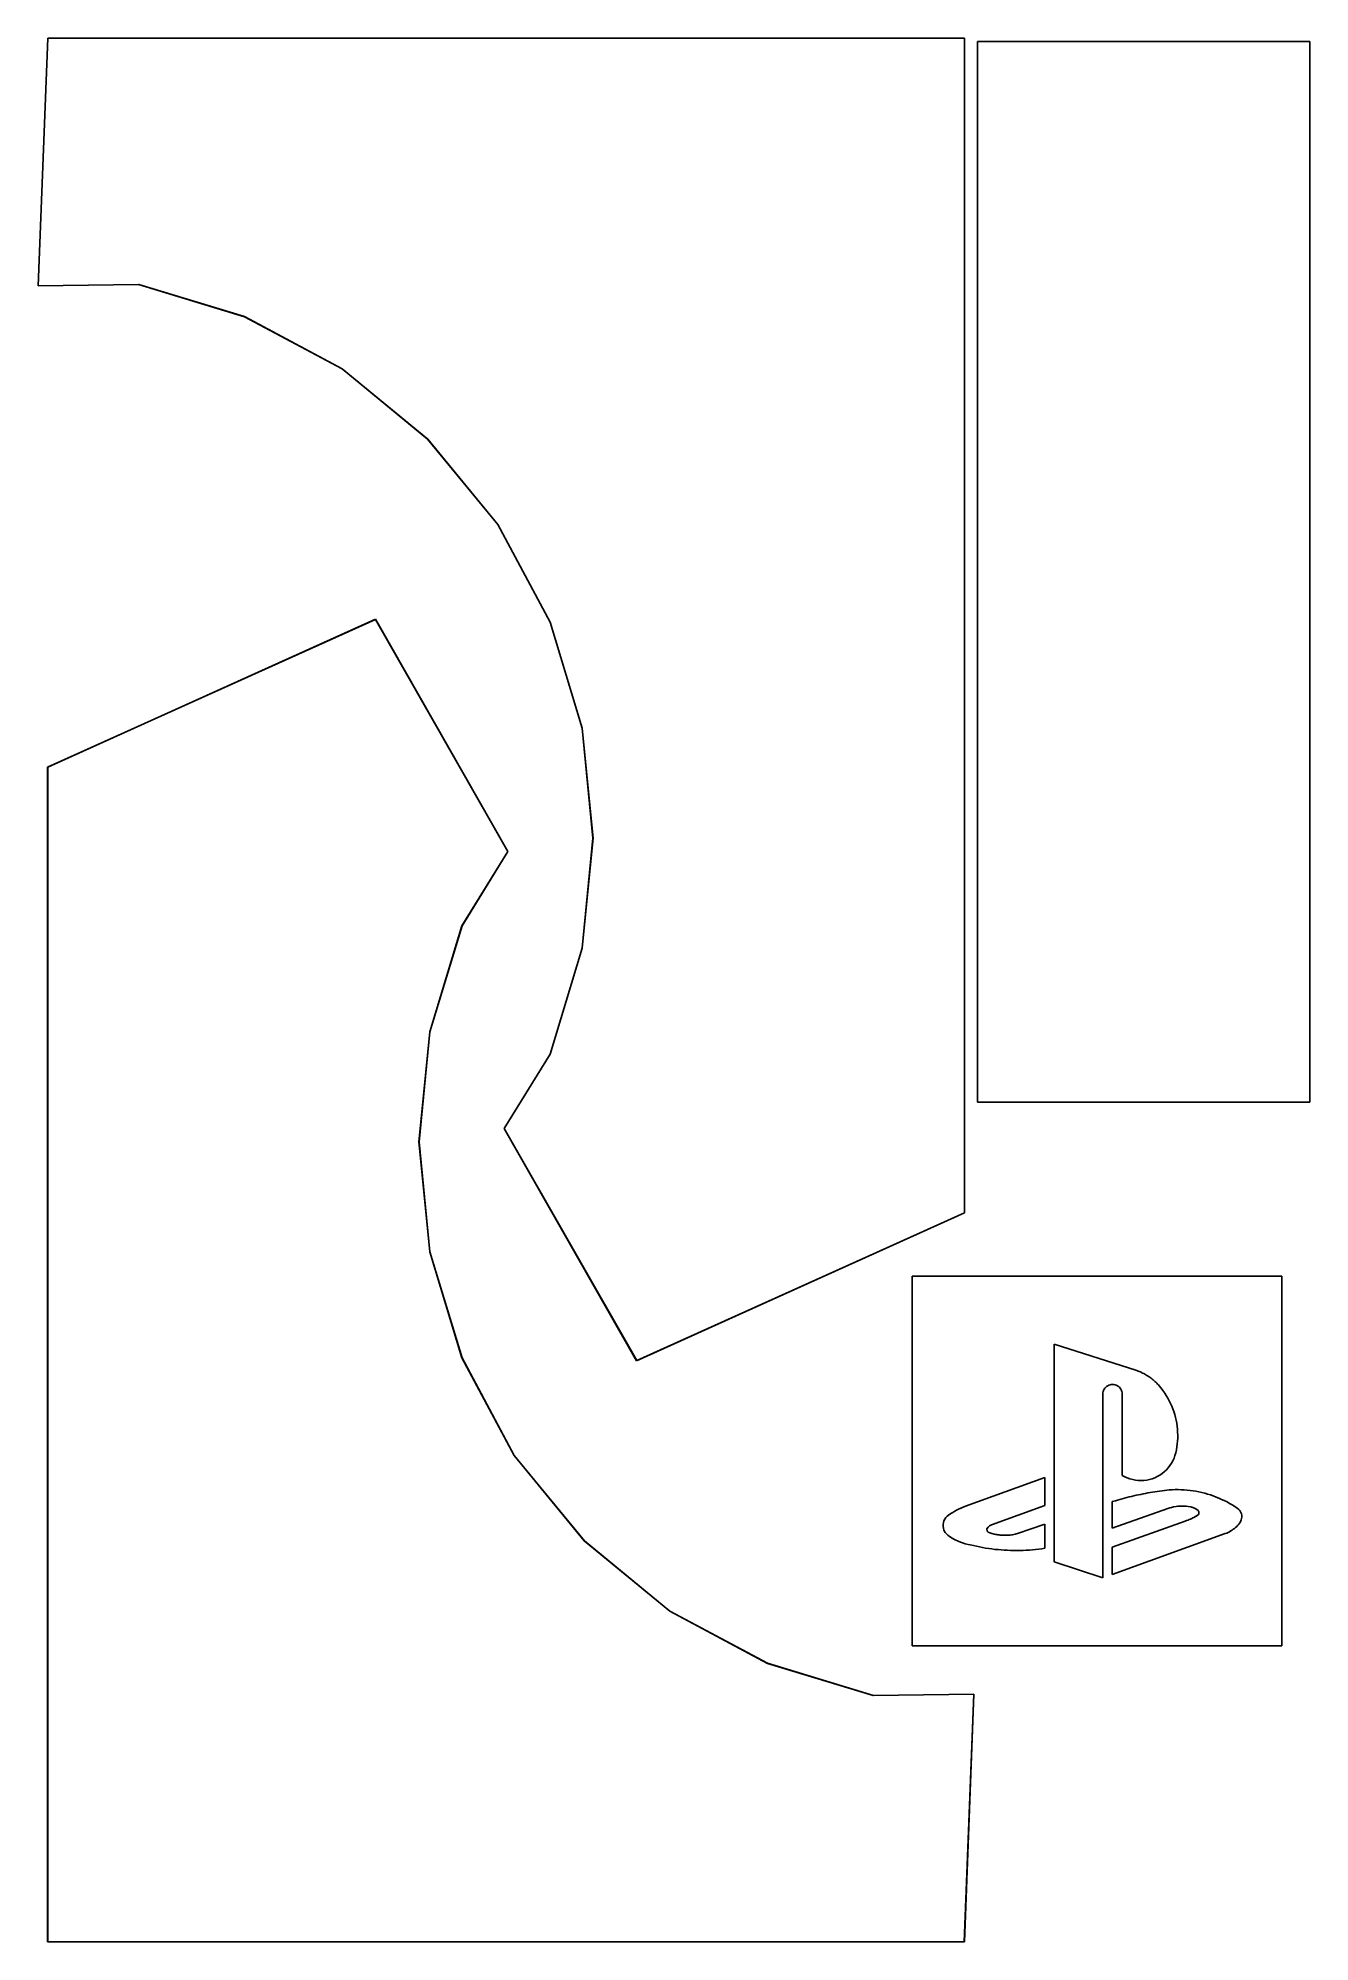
# Model space of a CAD drawing. Extents: x -1.21 to -0.621, y -0.131 to 0.75.
import ezdxf

# ---------------------------------------------------------------- set-up
doc = ezdxf.new("R2010")
doc.units = 0

msp = doc.modelspace()

# ---------------------------------------------------------------- linework, layer by layer
for p, q in [((-1.20508, 0.7502, 0.25263), (-1.20952, 0.63549, 0.25393)), ((-1.20501, 0.75023, 0.26163), (-1.20945, 0.63553, 0.26293)), ((-1.20508, 0.7502, 0.25263), (-1.20501, 0.75023, 0.26163)), ((-0.78077, 0.7502, 0.25263), (-1.20508, 0.7502, 0.25263)), ((-0.7807, 0.75023, 0.26163), (-1.20501, 0.75023, 0.26163)), ((-0.78077, 0.7502, 0.25263), (-0.7807, 0.75023, 0.26163)), ((-0.78077, 0.7502, 0.25263), (-0.78077, 0.2064, 0.25263)), ((-0.7807, 0.75023, 0.26163), (-0.7807, 0.20644, 0.26163)), ((-0.77473, 0.25763, 0.56999), (-0.77473, 0.74862, 0.56999)), ((-0.77473, 0.74862, 0.56999), (-0.62083, 0.74862, 0.56999)), ((-0.77473, 0.25763, 0.56099), (-0.77473, 0.74862, 0.56099)), ((-0.77473, 0.74862, 0.56099), (-0.62083, 0.74862, 0.56099)), ((-0.77473, 0.74862, 0.56999), (-0.77473, 0.74862, 0.56099)), ((-0.62083, 0.25763, 0.56999), (-0.62083, 0.74862, 0.56999)), ((-0.62083, 0.25763, 0.56099), (-0.62083, 0.74862, 0.56099)), ((-0.62083, 0.74862, 0.56999), (-0.62083, 0.74862, 0.56099)), ((-1.20952, 0.63549, 0.25393), (-1.163, 0.63611, 0.25523)), ((-1.20952, 0.63549, 0.25393), (-1.20945, 0.63553, 0.26293)), ((-1.20945, 0.63553, 0.26293), (-1.16293, 0.63614, 0.26423)), ((-1.163, 0.63611, 0.25523), (-1.16293, 0.63614, 0.26423)), ((-1.11398, 0.62124, 0.25523), (-1.163, 0.63611, 0.25523)), ((-1.11391, 0.62127, 0.26423), (-1.16293, 0.63614, 0.26423)), ((-1.11398, 0.62124, 0.25523), (-1.11391, 0.62127, 0.26423)), ((-1.06881, 0.59709, 0.25523), (-1.11398, 0.62124, 0.25523)), ((-1.06874, 0.59713, 0.26423), (-1.11391, 0.62127, 0.26423)), ((-1.06881, 0.59709, 0.25523), (-1.06874, 0.59713, 0.26423)), ((-1.02921, 0.5646, 0.25523), (-1.06881, 0.59709, 0.25523)), ((-1.02914, 0.56463, 0.26423), (-1.06874, 0.59713, 0.26423)), ((-1.02921, 0.5646, 0.25523), (-1.02914, 0.56463, 0.26423)), ((-0.99672, 0.525, 0.25523), (-1.02921, 0.5646, 0.25523)), ((-0.99665, 0.52504, 0.26423), (-1.02914, 0.56463, 0.26423)), ((-0.99672, 0.525, 0.25523), (-0.99665, 0.52504, 0.26423)), ((-0.97257, 0.47983, 0.25523), (-0.99672, 0.525, 0.25523)), ((-0.9725, 0.47987, 0.26423), (-0.99665, 0.52504, 0.26423)), ((-1.20515, 0.4127, 0.26163), (-1.05341, 0.48113, 0.26163)), ((-1.20508, 0.41274, 0.25263), (-1.05334, 0.48117, 0.25263)), ((-1.05334, 0.48117, 0.25263), (-1.05341, 0.48113, 0.26163)), ((-1.05341, 0.48113, 0.26163), (-0.99213, 0.37361, 0.26293)), ((-1.05334, 0.48117, 0.25263), (-0.99206, 0.37364, 0.25393)), ((-0.97257, 0.47983, 0.25523), (-0.9725, 0.47987, 0.26423)), ((-0.9577, 0.43081, 0.25523), (-0.97257, 0.47983, 0.25523)), ((-0.95763, 0.43085, 0.26423), (-0.9725, 0.47987, 0.26423)), ((-0.9577, 0.43081, 0.25523), (-0.95763, 0.43085, 0.26423)), ((-0.95268, 0.37984, 0.25523), (-0.9577, 0.43081, 0.25523)), ((-0.95261, 0.37987, 0.26423), (-0.95763, 0.43085, 0.26423)), ((-1.20508, 0.41274, 0.25263), (-1.20515, 0.4127, 0.26163)), ((-1.20515, -0.1311, 0.26163), (-1.20515, 0.4127, 0.26163)), ((-1.20508, -0.13106, 0.25263), (-1.20508, 0.41274, 0.25263)), ((-0.9577, 0.32886, 0.25523), (-0.95268, 0.37984, 0.25523)), ((-0.95763, 0.3289, 0.26423), (-0.95261, 0.37987, 0.26423)), ((-0.95268, 0.37984, 0.25523), (-0.95261, 0.37987, 0.26423)), ((-0.99213, 0.37361, 0.26293), (-1.01335, 0.33925, 0.26423)), ((-0.99206, 0.37364, 0.25393), (-1.01328, 0.33929, 0.25523)), ((-0.99206, 0.37364, 0.25393), (-0.99213, 0.37361, 0.26293)), ((-1.01335, 0.33925, 0.26423), (-1.02822, 0.29024, 0.26423)), ((-1.01328, 0.33929, 0.25523), (-1.02815, 0.29027, 0.25523)), ((-1.01328, 0.33929, 0.25523), (-1.01335, 0.33925, 0.26423)), ((-0.97257, 0.27985, 0.25523), (-0.9577, 0.32886, 0.25523)), ((-0.9725, 0.27988, 0.26423), (-0.95763, 0.3289, 0.26423)), ((-0.9577, 0.32886, 0.25523), (-0.95763, 0.3289, 0.26423)), ((-1.02822, 0.29024, 0.26423), (-1.03324, 0.23926, 0.26423)), ((-1.02815, 0.29027, 0.25523), (-1.03317, 0.2393, 0.25523)), ((-1.02815, 0.29027, 0.25523), (-1.02822, 0.29024, 0.26423)), ((-0.99379, 0.2455, 0.25393), (-0.97257, 0.27985, 0.25523)), ((-0.99372, 0.24553, 0.26293), (-0.9725, 0.27988, 0.26423)), ((-0.97257, 0.27985, 0.25523), (-0.9725, 0.27988, 0.26423)), ((-0.77473, 0.25763, 0.56999), (-0.62083, 0.25763, 0.56999)), ((-0.77473, 0.25763, 0.56099), (-0.62083, 0.25763, 0.56099)), ((-0.77473, 0.25763, 0.56999), (-0.77473, 0.25763, 0.56099)), ((-0.62083, 0.25763, 0.56999), (-0.62083, 0.25763, 0.56099)), ((-1.03317, 0.2393, 0.25523), (-1.03324, 0.23926, 0.26423)), ((-1.03324, 0.23926, 0.26423), (-1.02822, 0.18829, 0.26423)), ((-1.03317, 0.2393, 0.25523), (-1.02815, 0.18832, 0.25523)), ((-0.99379, 0.2455, 0.25393), (-0.99372, 0.24553, 0.26293)), ((-0.93252, 0.13797, 0.25263), (-0.99379, 0.2455, 0.25393)), ((-0.93245, 0.138, 0.26163), (-0.99372, 0.24553, 0.26293)), ((-0.78077, 0.2064, 0.25263), (-0.93252, 0.13797, 0.25263)), ((-0.7807, 0.20644, 0.26163), (-0.93245, 0.138, 0.26163)), ((-0.78077, 0.2064, 0.25263), (-0.7807, 0.20644, 0.26163)), ((-1.02815, 0.18832, 0.25523), (-1.02822, 0.18829, 0.26423)), ((-1.02822, 0.18829, 0.26423), (-1.01335, 0.13927, 0.26423)), ((-1.02815, 0.18832, 0.25523), (-1.01328, 0.13931, 0.25523)), ((-0.805, 0.00597, 0.25609), (-0.805, 0.17708, 0.25609)), ((-0.805, 0.17708, 0.25609), (-0.63389, 0.17708, 0.25609)), ((-0.63389, 0.00597, 0.25609), (-0.63389, 0.17708, 0.25609)), ((-0.70147, 0.13358, 0.25609), (-0.73921, 0.14564, 0.25609)), ((-0.73921, 0.14564, 0.25609), (-0.73921, 0.1005, 0.25609)), ((-1.01328, 0.13931, 0.25523), (-1.01335, 0.13927, 0.26423)), ((-1.01335, 0.13927, 0.26423), (-0.98921, 0.0941, 0.26423)), ((-1.01328, 0.13931, 0.25523), (-0.98914, 0.09413, 0.25523)), ((-0.93252, 0.13797, 0.25263), (-0.93245, 0.138, 0.26163)), ((-0.70147, 0.13358, 0.25609), (-0.70093, 0.13339, 0.25609)), ((-0.70093, 0.13339, 0.25609), (-0.70039, 0.13319, 0.25609)), ((-0.70039, 0.13319, 0.25609), (-0.69985, 0.13297, 0.25609)), ((-0.69932, 0.13275, 0.25609), (-0.69985, 0.13297, 0.25609)), ((-0.69932, 0.13275, 0.25609), (-0.6988, 0.13251, 0.25609)), ((-0.69828, 0.13226, 0.25609), (-0.6988, 0.13251, 0.25609)), ((-0.69828, 0.13226, 0.25609), (-0.69776, 0.13199, 0.25609)), ((-0.71651, 0.12364, 0.25609), (-0.71663, 0.12306, 0.25609)), ((-0.71632, 0.12419, 0.25609), (-0.71651, 0.12364, 0.25609)), ((-0.71606, 0.12472, 0.25609), (-0.71632, 0.12419, 0.25609)), ((-0.71574, 0.12521, 0.25609), (-0.71606, 0.12472, 0.25609)), ((-0.71535, 0.12565, 0.25609), (-0.71574, 0.12521, 0.25609)), ((-0.71491, 0.12604, 0.25609), (-0.71535, 0.12565, 0.25609)), ((-0.71442, 0.12636, 0.25609), (-0.71491, 0.12604, 0.25609)), ((-0.71389, 0.12662, 0.25609), (-0.71442, 0.12636, 0.25609)), ((-0.71334, 0.12681, 0.25609), (-0.71389, 0.12662, 0.25609)), ((-0.71276, 0.12693, 0.25609), (-0.71334, 0.12681, 0.25609)), ((-0.71276, 0.12693, 0.25609), (-0.71217, 0.12696, 0.25609)), ((-0.71159, 0.12693, 0.25609), (-0.71217, 0.12696, 0.25609)), ((-0.71159, 0.12693, 0.25609), (-0.71101, 0.12681, 0.25609)), ((-0.71101, 0.12681, 0.25609), (-0.71046, 0.12662, 0.25609)), ((-0.71046, 0.12662, 0.25609), (-0.70993, 0.12636, 0.25609)), ((-0.70993, 0.12636, 0.25609), (-0.70944, 0.12604, 0.25609)), ((-0.709, 0.12565, 0.25609), (-0.70944, 0.12604, 0.25609)), ((-0.709, 0.12565, 0.25609), (-0.70861, 0.12521, 0.25609)), ((-0.70861, 0.12521, 0.25609), (-0.70829, 0.12472, 0.25609)), ((-0.70829, 0.12472, 0.25609), (-0.70803, 0.12419, 0.25609)), ((-0.70803, 0.12419, 0.25609), (-0.70784, 0.12364, 0.25609)), ((-0.70784, 0.12364, 0.25609), (-0.70772, 0.12306, 0.25609)), ((-0.69776, 0.13199, 0.25609), (-0.69725, 0.13172, 0.25609)), ((-0.69725, 0.13172, 0.25609), (-0.69675, 0.13143, 0.25609)), ((-0.69626, 0.13113, 0.25609), (-0.69675, 0.13143, 0.25609)), ((-0.69577, 0.13083, 0.25609), (-0.69626, 0.13113, 0.25609)), ((-0.69529, 0.1305, 0.25609), (-0.69577, 0.13083, 0.25609)), ((-0.69529, 0.1305, 0.25609), (-0.69482, 0.13017, 0.25609)), ((-0.69436, 0.12983, 0.25609), (-0.69482, 0.13017, 0.25609)), ((-0.69436, 0.12983, 0.25609), (-0.6939, 0.12948, 0.25609)), ((-0.6939, 0.12948, 0.25609), (-0.69345, 0.12911, 0.25609)), ((-0.69301, 0.12874, 0.25609), (-0.69345, 0.12911, 0.25609)), ((-0.69301, 0.12874, 0.25609), (-0.69258, 0.12835, 0.25609)), ((-0.69258, 0.12835, 0.25609), (-0.69216, 0.12796, 0.25609)), ((-0.69216, 0.12796, 0.25609), (-0.69175, 0.12755, 0.25609)), ((-0.69175, 0.12755, 0.25609), (-0.69135, 0.12714, 0.25609)), ((-0.69135, 0.12714, 0.25609), (-0.69096, 0.12672, 0.25609)), ((-0.69057, 0.12629, 0.25609), (-0.69096, 0.12672, 0.25609)), ((-0.69057, 0.12629, 0.25609), (-0.68969, 0.12523, 0.25609)), ((-0.68969, 0.12523, 0.25609), (-0.68885, 0.12413, 0.25609)), ((-0.68885, 0.12413, 0.25609), (-0.68806, 0.12301, 0.25609)), ((-0.71663, 0.12306, 0.25609), (-0.71666, 0.12247, 0.25609)), ((-0.71666, 0.12247, 0.25609), (-0.71666, 0.03751, 0.25609)), ((-0.70768, 0.12247, 0.25609), (-0.70772, 0.12306, 0.25609)), ((-0.70768, 0.12247, 0.25609), (-0.70768, 0.08483, 0.25609)), ((-0.68806, 0.12301, 0.25609), (-0.68731, 0.12185, 0.25609)), ((-0.68731, 0.12185, 0.25609), (-0.6866, 0.12066, 0.25609)), ((-0.6866, 0.12066, 0.25609), (-0.68595, 0.11945, 0.25609)), ((-0.68595, 0.11945, 0.25609), (-0.68534, 0.11822, 0.25609)), ((-0.68534, 0.11822, 0.25609), (-0.68478, 0.11696, 0.25609)), ((-0.68478, 0.11696, 0.25609), (-0.68427, 0.11568, 0.25609)), ((-0.68381, 0.11438, 0.25609), (-0.68427, 0.11568, 0.25609)), ((-0.68381, 0.11438, 0.25609), (-0.6834, 0.11306, 0.25609)), ((-0.6834, 0.11306, 0.25609), (-0.68304, 0.11173, 0.25609)), ((-0.68304, 0.11173, 0.25609), (-0.68274, 0.11038, 0.25609)), ((-0.68274, 0.11038, 0.25609), (-0.68249, 0.10903, 0.25609)), ((-0.68229, 0.10766, 0.25609), (-0.68249, 0.10903, 0.25609)), ((-0.68229, 0.10766, 0.25609), (-0.68215, 0.10629, 0.25609)), ((-0.68215, 0.10629, 0.25609), (-0.68206, 0.10492, 0.25609)), ((-0.73921, 0.1005, 0.25609), (-0.73921, 0.04487, 0.25609)), ((-0.68266, 0.09669, 0.25609), (-0.68242, 0.09804, 0.25609)), ((-0.68224, 0.09941, 0.25609), (-0.68242, 0.09804, 0.25609)), ((-0.68212, 0.10078, 0.25609), (-0.68224, 0.09941, 0.25609)), ((-0.68204, 0.10216, 0.25609), (-0.68212, 0.10078, 0.25609)), ((-0.68202, 0.10354, 0.25609), (-0.68206, 0.10492, 0.25609)), ((-0.68202, 0.10354, 0.25609), (-0.68204, 0.10216, 0.25609)), ((-0.98914, 0.09413, 0.25523), (-0.98921, 0.0941, 0.26423)), ((-0.98921, 0.0941, 0.26423), (-0.95671, 0.0545, 0.26423)), ((-0.98914, 0.09413, 0.25523), (-0.95664, 0.05454, 0.25523)), ((-0.68642, 0.08841, 0.25609), (-0.68729, 0.08745, 0.25609)), ((-0.68562, 0.08944, 0.25609), (-0.68642, 0.08841, 0.25609)), ((-0.6849, 0.09053, 0.25609), (-0.68562, 0.08944, 0.25609)), ((-0.6849, 0.09053, 0.25609), (-0.68427, 0.09167, 0.25609)), ((-0.68427, 0.09167, 0.25609), (-0.68373, 0.09286, 0.25609)), ((-0.68329, 0.09408, 0.25609), (-0.68373, 0.09286, 0.25609)), ((-0.68295, 0.09534, 0.25609), (-0.68329, 0.09408, 0.25609)), ((-0.68295, 0.09534, 0.25609), (-0.68266, 0.09669, 0.25609)), ((-0.74346, 0.08392, 0.25609), (-0.78029, 0.07059, 0.25609)), ((-0.74346, 0.08392, 0.25609), (-0.74346, 0.071, 0.25609)), ((-0.70768, 0.08483, 0.25609), (-0.70654, 0.0842, 0.25609)), ((-0.70535, 0.08367, 0.25609), (-0.70654, 0.0842, 0.25609)), ((-0.70535, 0.08367, 0.25609), (-0.70412, 0.08324, 0.25609)), ((-0.70412, 0.08324, 0.25609), (-0.70287, 0.0829, 0.25609)), ((-0.70287, 0.0829, 0.25609), (-0.70158, 0.08266, 0.25609)), ((-0.70158, 0.08266, 0.25609), (-0.70029, 0.08252, 0.25609)), ((-0.70029, 0.08252, 0.25609), (-0.69899, 0.08248, 0.25609)), ((-0.69768, 0.08254, 0.25609), (-0.69899, 0.08248, 0.25609)), ((-0.69639, 0.08271, 0.25609), (-0.69768, 0.08254, 0.25609)), ((-0.69512, 0.08298, 0.25609), (-0.69639, 0.08271, 0.25609)), ((-0.69387, 0.08334, 0.25609), (-0.69512, 0.08298, 0.25609)), ((-0.69265, 0.0838, 0.25609), (-0.69387, 0.08334, 0.25609)), ((-0.69265, 0.0838, 0.25609), (-0.69147, 0.08436, 0.25609)), ((-0.69034, 0.08501, 0.25609), (-0.69147, 0.08436, 0.25609)), ((-0.68926, 0.08574, 0.25609), (-0.69034, 0.08501, 0.25609)), ((-0.68926, 0.08574, 0.25609), (-0.68824, 0.08656, 0.25609)), ((-0.68729, 0.08745, 0.25609), (-0.68824, 0.08656, 0.25609)), ((-0.78029, 0.07059, 0.25609), (-0.78136, 0.07018, 0.25609)), ((-0.74346, 0.071, 0.25609), (-0.7682, 0.06206, 0.25609)), ((-0.71089, 0.07316, 0.25609), (-0.71243, 0.07272, 0.25609)), ((-0.71243, 0.07272, 0.25609), (-0.71243, 0.06045, 0.25609)), ((-0.70983, 0.07347, 0.25609), (-0.71089, 0.07316, 0.25609)), ((-0.70877, 0.07377, 0.25609), (-0.70983, 0.07347, 0.25609)), ((-0.70877, 0.07377, 0.25609), (-0.7077, 0.07406, 0.25609)), ((-0.70663, 0.07434, 0.25609), (-0.7077, 0.07406, 0.25609)), ((-0.70663, 0.07434, 0.25609), (-0.70556, 0.07462, 0.25609)), ((-0.70449, 0.07489, 0.25609), (-0.70556, 0.07462, 0.25609)), ((-0.70449, 0.07489, 0.25609), (-0.70342, 0.07515, 0.25609)), ((-0.70342, 0.07515, 0.25609), (-0.70234, 0.0754, 0.25609)), ((-0.70126, 0.07564, 0.25609), (-0.70234, 0.0754, 0.25609)), ((-0.70126, 0.07564, 0.25609), (-0.70018, 0.07587, 0.25609)), ((-0.6991, 0.0761, 0.25609), (-0.70018, 0.07587, 0.25609)), ((-0.69801, 0.07631, 0.25609), (-0.6991, 0.0761, 0.25609)), ((-0.69801, 0.07631, 0.25609), (-0.69693, 0.07652, 0.25609)), ((-0.69584, 0.07672, 0.25609), (-0.69693, 0.07652, 0.25609)), ((-0.69584, 0.07672, 0.25609), (-0.69475, 0.07692, 0.25609)), ((-0.69366, 0.0771, 0.25609), (-0.69475, 0.07692, 0.25609)), ((-0.69257, 0.07728, 0.25609), (-0.69366, 0.0771, 0.25609)), ((-0.69257, 0.07728, 0.25609), (-0.69148, 0.07744, 0.25609)), ((-0.69148, 0.07744, 0.25609), (-0.69039, 0.0776, 0.25609)), ((-0.68929, 0.07775, 0.25609), (-0.69039, 0.0776, 0.25609)), ((-0.68819, 0.07789, 0.25609), (-0.68929, 0.07775, 0.25609)), ((-0.6871, 0.07802, 0.25609), (-0.68819, 0.07789, 0.25609)), ((-0.686, 0.07815, 0.25609), (-0.6871, 0.07802, 0.25609)), ((-0.686, 0.07815, 0.25609), (-0.68462, 0.07823, 0.25609)), ((-0.68462, 0.07823, 0.25609), (-0.68323, 0.07827, 0.25609)), ((-0.68323, 0.07827, 0.25609), (-0.68184, 0.07828, 0.25609)), ((-0.68277, 0.07048, 0.25609), (-0.68192, 0.07058, 0.25609)), ((-0.68192, 0.07058, 0.25609), (-0.68106, 0.07065, 0.25609)), ((-0.68184, 0.07828, 0.25609), (-0.68046, 0.07825, 0.25609)), ((-0.68106, 0.07065, 0.25609), (-0.67976, 0.07069, 0.25609)), ((-0.68046, 0.07825, 0.25609), (-0.67907, 0.07817, 0.25609)), ((-0.67976, 0.07069, 0.25609), (-0.6789, 0.07067, 0.25609)), ((-0.67907, 0.07817, 0.25609), (-0.67769, 0.07806, 0.25609)), ((-0.67804, 0.07061, 0.25609), (-0.6789, 0.07067, 0.25609)), ((-0.67718, 0.07052, 0.25609), (-0.67804, 0.07061, 0.25609)), ((-0.67631, 0.07791, 0.25609), (-0.67769, 0.07806, 0.25609)), ((-0.676, 0.07032, 0.25609), (-0.67718, 0.07052, 0.25609)), ((-0.67494, 0.07772, 0.25609), (-0.67631, 0.07791, 0.25609)), ((-0.67357, 0.0775, 0.25609), (-0.67494, 0.07772, 0.25609)), ((-0.67357, 0.0775, 0.25609), (-0.67221, 0.07723, 0.25609)), ((-0.67221, 0.07723, 0.25609), (-0.67086, 0.07693, 0.25609)), ((-0.66952, 0.07659, 0.25609), (-0.67086, 0.07693, 0.25609)), ((-0.66952, 0.07659, 0.25609), (-0.66818, 0.07621, 0.25609)), ((-0.66686, 0.0758, 0.25609), (-0.66818, 0.07621, 0.25609)), ((-0.66555, 0.07535, 0.25609), (-0.66686, 0.0758, 0.25609)), ((-0.66425, 0.07486, 0.25609), (-0.66555, 0.07535, 0.25609)), ((-0.66297, 0.07434, 0.25609), (-0.66425, 0.07486, 0.25609)), ((-0.66297, 0.07434, 0.25609), (-0.6617, 0.07378, 0.25609)), ((-0.66045, 0.07319, 0.25609), (-0.6617, 0.07378, 0.25609)), ((-0.66045, 0.07319, 0.25609), (-0.65921, 0.07256, 0.25609)), ((-0.65799, 0.07189, 0.25609), (-0.65921, 0.07256, 0.25609)), ((-0.65679, 0.0712, 0.25609), (-0.65799, 0.07189, 0.25609)), ((-0.65562, 0.07047, 0.25609), (-0.65679, 0.0712, 0.25609)), ((-0.79062, 0.06215, 0.25609), (-0.79049, 0.06302, 0.25609)), ((-0.79062, 0.06215, 0.25609), (-0.79062, 0.06128, 0.25609)), ((-0.79022, 0.06385, 0.25609), (-0.79049, 0.06302, 0.25609)), ((-0.78983, 0.06463, 0.25609), (-0.79022, 0.06385, 0.25609)), ((-0.78932, 0.06535, 0.25609), (-0.78983, 0.06463, 0.25609)), ((-0.78871, 0.06597, 0.25609), (-0.78932, 0.06535, 0.25609)), ((-0.78806, 0.06647, 0.25609), (-0.78871, 0.06597, 0.25609)), ((-0.78743, 0.06692, 0.25609), (-0.78806, 0.06647, 0.25609)), ((-0.78679, 0.06734, 0.25609), (-0.78743, 0.06692, 0.25609)), ((-0.78615, 0.06776, 0.25609), (-0.78679, 0.06734, 0.25609)), ((-0.78516, 0.06834, 0.25609), (-0.78615, 0.06776, 0.25609)), ((-0.78516, 0.06834, 0.25609), (-0.78449, 0.06872, 0.25609)), ((-0.78346, 0.06924, 0.25609), (-0.78449, 0.06872, 0.25609)), ((-0.78242, 0.06973, 0.25609), (-0.78346, 0.06924, 0.25609)), ((-0.78136, 0.07018, 0.25609), (-0.78242, 0.06973, 0.25609)), ((-0.7682, 0.06206, 0.25609), (-0.76912, 0.06151, 0.25609)), ((-0.75625, 0.05791, 0.25609), (-0.74346, 0.06236, 0.25609)), ((-0.74346, 0.05113, 0.25609), (-0.74346, 0.06236, 0.25609)), ((-0.71243, 0.06045, 0.25609), (-0.68653, 0.06955, 0.25609)), ((-0.71243, 0.05164, 0.25609), (-0.67864, 0.06366, 0.25609)), ((-0.68653, 0.06955, 0.25609), (-0.68571, 0.06982, 0.25609)), ((-0.68571, 0.06982, 0.25609), (-0.68488, 0.07005, 0.25609)), ((-0.68488, 0.07005, 0.25609), (-0.68404, 0.07025, 0.25609)), ((-0.68404, 0.07025, 0.25609), (-0.68277, 0.07048, 0.25609)), ((-0.67788, 0.06392, 0.25609), (-0.67864, 0.06366, 0.25609)), ((-0.67714, 0.06419, 0.25609), (-0.67788, 0.06392, 0.25609)), ((-0.67665, 0.06439, 0.25609), (-0.67714, 0.06419, 0.25609)), ((-0.67616, 0.0646, 0.25609), (-0.67665, 0.06439, 0.25609)), ((-0.67544, 0.06493, 0.25609), (-0.67616, 0.0646, 0.25609)), ((-0.67504, 0.07004, 0.25609), (-0.676, 0.07032, 0.25609)), ((-0.67496, 0.06516, 0.25609), (-0.67544, 0.06493, 0.25609)), ((-0.67398, 0.06956, 0.25609), (-0.67504, 0.07004, 0.25609)), ((-0.67449, 0.0654, 0.25609), (-0.67496, 0.06516, 0.25609)), ((-0.67379, 0.06578, 0.25609), (-0.67449, 0.0654, 0.25609)), ((-0.67313, 0.06903, 0.25609), (-0.67398, 0.06956, 0.25609)), ((-0.67299, 0.06626, 0.25609), (-0.67379, 0.06578, 0.25609)), ((-0.67313, 0.06903, 0.25609), (-0.67255, 0.06856, 0.25609)), ((-0.67299, 0.06626, 0.25609), (-0.67244, 0.06674, 0.25609)), ((-0.67255, 0.06856, 0.25609), (-0.67225, 0.06803, 0.25609)), ((-0.67221, 0.0673, 0.25609), (-0.67244, 0.06674, 0.25609)), ((-0.67221, 0.0673, 0.25609), (-0.67225, 0.06803, 0.25609)), ((-0.65562, 0.07047, 0.25609), (-0.65446, 0.0697, 0.25609)), ((-0.65423, 0.06178, 0.25609), (-0.65471, 0.06128, 0.25609)), ((-0.65372, 0.06908, 0.25609), (-0.65446, 0.0697, 0.25609)), ((-0.65423, 0.06178, 0.25609), (-0.65377, 0.06231, 0.25609)), ((-0.65333, 0.06286, 0.25609), (-0.65377, 0.06231, 0.25609)), ((-0.65372, 0.06908, 0.25609), (-0.6533, 0.06859, 0.25609)), ((-0.65333, 0.06286, 0.25609), (-0.65298, 0.0634, 0.25609)), ((-0.6533, 0.06859, 0.25609), (-0.6528, 0.06776, 0.25609)), ((-0.65259, 0.06428, 0.25609), (-0.65298, 0.0634, 0.25609)), ((-0.6528, 0.06776, 0.25609), (-0.65257, 0.06715, 0.25609)), ((-0.65259, 0.06428, 0.25609), (-0.65243, 0.06491, 0.25609)), ((-0.65242, 0.06652, 0.25609), (-0.65257, 0.06715, 0.25609)), ((-0.65236, 0.06556, 0.25609), (-0.65243, 0.06491, 0.25609)), ((-0.65242, 0.06652, 0.25609), (-0.65236, 0.06556, 0.25609)), ((-0.95664, 0.05454, 0.25523), (-0.95671, 0.0545, 0.26423)), ((-0.95671, 0.0545, 0.26423), (-0.91712, 0.02201, 0.26423)), ((-0.95664, 0.05454, 0.25523), (-0.91705, 0.02205, 0.25523)), ((-0.79062, 0.06128, 0.25609), (-0.79049, 0.06041, 0.25609)), ((-0.79022, 0.05958, 0.25609), (-0.79049, 0.06041, 0.25609)), ((-0.78959, 0.05843, 0.25609), (-0.79022, 0.05958, 0.25609)), ((-0.78959, 0.05843, 0.25609), (-0.78903, 0.05776, 0.25609)), ((-0.78903, 0.05776, 0.25609), (-0.78837, 0.05718, 0.25609)), ((-0.78837, 0.05718, 0.25609), (-0.7876, 0.05663, 0.25609)), ((-0.7864, 0.05586, 0.25609), (-0.7876, 0.05663, 0.25609)), ((-0.7864, 0.05586, 0.25609), (-0.78558, 0.05538, 0.25609)), ((-0.78558, 0.05538, 0.25609), (-0.78475, 0.05494, 0.25609)), ((-0.78475, 0.05494, 0.25609), (-0.78389, 0.05453, 0.25609)), ((-0.78389, 0.05453, 0.25609), (-0.78259, 0.05398, 0.25609)), ((-0.78125, 0.0535, 0.25609), (-0.78259, 0.05398, 0.25609)), ((-0.78034, 0.05323, 0.25609), (-0.78125, 0.0535, 0.25609)), ((-0.77896, 0.05288, 0.25609), (-0.78034, 0.05323, 0.25609)), ((-0.77804, 0.0527, 0.25609), (-0.77896, 0.05288, 0.25609)), ((-0.7698, 0.06095, 0.25609), (-0.77032, 0.06014, 0.25609)), ((-0.77015, 0.05905, 0.25609), (-0.77032, 0.06014, 0.25609)), ((-0.76977, 0.05863, 0.25609), (-0.77015, 0.05905, 0.25609)), ((-0.76912, 0.06151, 0.25609), (-0.7698, 0.06095, 0.25609)), ((-0.76977, 0.05863, 0.25609), (-0.76906, 0.05833, 0.25609)), ((-0.76854, 0.05815, 0.25609), (-0.76906, 0.05833, 0.25609)), ((-0.768, 0.05798, 0.25609), (-0.76854, 0.05815, 0.25609)), ((-0.768, 0.05798, 0.25609), (-0.76747, 0.05783, 0.25609)), ((-0.76692, 0.0577, 0.25609), (-0.76747, 0.05783, 0.25609)), ((-0.76637, 0.05758, 0.25609), (-0.76692, 0.0577, 0.25609)), ((-0.76637, 0.05758, 0.25609), (-0.76582, 0.05747, 0.25609)), ((-0.76526, 0.05738, 0.25609), (-0.76582, 0.05747, 0.25609)), ((-0.76526, 0.05738, 0.25609), (-0.7647, 0.0573, 0.25609)), ((-0.76413, 0.05724, 0.25609), (-0.7647, 0.0573, 0.25609)), ((-0.76356, 0.05719, 0.25609), (-0.76413, 0.05724, 0.25609)), ((-0.76299, 0.05716, 0.25609), (-0.76356, 0.05719, 0.25609)), ((-0.76242, 0.05714, 0.25609), (-0.76299, 0.05716, 0.25609)), ((-0.76242, 0.05714, 0.25609), (-0.76185, 0.05714, 0.25609)), ((-0.76128, 0.05715, 0.25609), (-0.76185, 0.05714, 0.25609)), ((-0.76071, 0.05717, 0.25609), (-0.76128, 0.05715, 0.25609)), ((-0.76071, 0.05717, 0.25609), (-0.76014, 0.05721, 0.25609)), ((-0.75957, 0.05727, 0.25609), (-0.76014, 0.05721, 0.25609)), ((-0.759, 0.05734, 0.25609), (-0.75957, 0.05727, 0.25609)), ((-0.75844, 0.05743, 0.25609), (-0.759, 0.05734, 0.25609)), ((-0.75789, 0.05753, 0.25609), (-0.75844, 0.05743, 0.25609)), ((-0.75733, 0.05764, 0.25609), (-0.75789, 0.05753, 0.25609)), ((-0.75679, 0.05777, 0.25609), (-0.75733, 0.05764, 0.25609)), ((-0.75625, 0.05791, 0.25609), (-0.75679, 0.05777, 0.25609)), ((-0.71243, 0.03899, 0.25609), (-0.66, 0.05794, 0.25609)), ((-0.66, 0.05794, 0.25609), (-0.65935, 0.0582, 0.25609)), ((-0.65871, 0.05848, 0.25609), (-0.65935, 0.0582, 0.25609)), ((-0.65809, 0.05879, 0.25609), (-0.65871, 0.05848, 0.25609)), ((-0.65809, 0.05879, 0.25609), (-0.65748, 0.05914, 0.25609)), ((-0.65688, 0.05951, 0.25609), (-0.65748, 0.05914, 0.25609)), ((-0.65688, 0.05951, 0.25609), (-0.65631, 0.05991, 0.25609)), ((-0.65576, 0.06034, 0.25609), (-0.65631, 0.05991, 0.25609)), ((-0.65576, 0.06034, 0.25609), (-0.65522, 0.0608, 0.25609)), ((-0.65522, 0.0608, 0.25609), (-0.65471, 0.06128, 0.25609)), ((-0.77804, 0.0527, 0.25609), (-0.77662, 0.05236, 0.25609)), ((-0.77521, 0.05204, 0.25609), (-0.77662, 0.05236, 0.25609)), ((-0.77379, 0.05174, 0.25609), (-0.77521, 0.05204, 0.25609)), ((-0.77379, 0.05174, 0.25609), (-0.77236, 0.05148, 0.25609)), ((-0.77236, 0.05148, 0.25609), (-0.77093, 0.05123, 0.25609)), ((-0.76949, 0.05101, 0.25609), (-0.77093, 0.05123, 0.25609)), ((-0.76806, 0.05081, 0.25609), (-0.76949, 0.05101, 0.25609)), ((-0.76806, 0.05081, 0.25609), (-0.76661, 0.05064, 0.25609)), ((-0.76517, 0.05049, 0.25609), (-0.76661, 0.05064, 0.25609)), ((-0.76372, 0.05036, 0.25609), (-0.76517, 0.05049, 0.25609)), ((-0.76372, 0.05036, 0.25609), (-0.76228, 0.05026, 0.25609)), ((-0.76083, 0.05018, 0.25609), (-0.76228, 0.05026, 0.25609)), ((-0.76083, 0.05018, 0.25609), (-0.75937, 0.05013, 0.25609)), ((-0.75792, 0.0501, 0.25609), (-0.75937, 0.05013, 0.25609)), ((-0.75647, 0.05009, 0.25609), (-0.75792, 0.0501, 0.25609)), ((-0.75647, 0.05009, 0.25609), (-0.75502, 0.05011, 0.25609)), ((-0.75502, 0.05011, 0.25609), (-0.75357, 0.05015, 0.25609)), ((-0.75212, 0.05022, 0.25609), (-0.75357, 0.05015, 0.25609)), ((-0.75067, 0.05031, 0.25609), (-0.75212, 0.05022, 0.25609)), ((-0.75067, 0.05031, 0.25609), (-0.74922, 0.05043, 0.25609)), ((-0.74778, 0.05057, 0.25609), (-0.74922, 0.05043, 0.25609)), ((-0.74633, 0.05073, 0.25609), (-0.74778, 0.05057, 0.25609)), ((-0.74489, 0.05092, 0.25609), (-0.74633, 0.05073, 0.25609)), ((-0.74346, 0.05113, 0.25609), (-0.74489, 0.05092, 0.25609)), ((-0.73921, 0.04487, 0.25609), (-0.71666, 0.03751, 0.25609)), ((-0.71243, 0.05164, 0.25609), (-0.71243, 0.03899, 0.25609)), ((-0.91705, 0.02205, 0.25523), (-0.91712, 0.02201, 0.26423)), ((-0.91712, 0.02201, 0.26423), (-0.87195, -0.00214, 0.26423)), ((-0.91705, 0.02205, 0.25523), (-0.87188, -0.0021, 0.25523)), ((-0.805, 0.00597, 0.25609), (-0.63389, 0.00597, 0.25609)), ((-0.87188, -0.0021, 0.25523), (-0.87195, -0.00214, 0.26423)), ((-0.87195, -0.00214, 0.26423), (-0.82293, -0.01701, 0.26423)), ((-0.87188, -0.0021, 0.25523), (-0.82286, -0.01697, 0.25523)), ((-0.7764, -0.01639, 0.26293), (-0.82293, -0.01701, 0.26423)), ((-0.82286, -0.01697, 0.25523), (-0.82293, -0.01701, 0.26423)), ((-0.77633, -0.01635, 0.25393), (-0.82286, -0.01697, 0.25523)), ((-0.78085, -0.1311, 0.26163), (-0.7764, -0.01639, 0.26293)), ((-0.78078, -0.13106, 0.25263), (-0.77633, -0.01635, 0.25393)), ((-0.77633, -0.01635, 0.25393), (-0.7764, -0.01639, 0.26293)), ((-1.20508, -0.13106, 0.25263), (-1.20515, -0.1311, 0.26163)), ((-1.20515, -0.1311, 0.26163), (-0.78085, -0.1311, 0.26163)), ((-1.20508, -0.13106, 0.25263), (-0.78078, -0.13106, 0.25263)), ((-0.78078, -0.13106, 0.25263), (-0.78085, -0.1311, 0.26163))]:
    msp.add_line(p, q)

doc.saveas('drawing.dxf')
